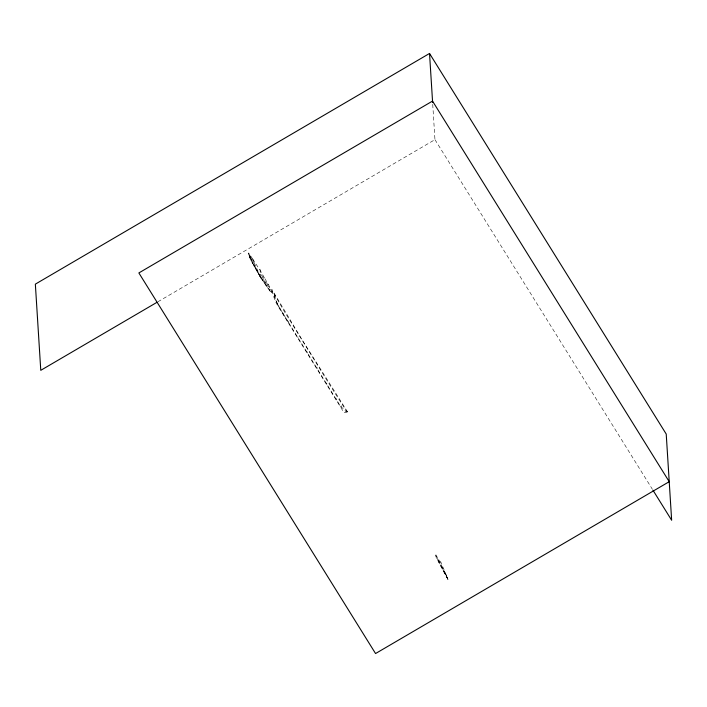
<?xml version="1.0" encoding="UTF-8"?>
<svg xmlns="http://www.w3.org/2000/svg" width="707" height="707" viewBox="0 0 707 707"><rect width="100%" height="100%" fill="white"/><g stroke="black" fill="none" stroke-linecap="round" stroke-linejoin="round"><path stroke-width="0.53" stroke-dasharray="3.54 2.65" d="M269.747 287.033L269.455 287.369A8.917 1.034 59.7 0 1 268.766 286.865L263.799 280.37A13.725 1.6 59.7 0 0 262.465 278.814L260.945 277.701A31.877 3.712 59.7 0 1 264.886 283.056M260.724 274.307L260.724 274.899M271.638 292.097L270.693 291.664A9.332 1.087 59.7 0 1 269.827 290.692L260.768 277.657L266.256 285.893A61.2 7.123 59.7 0 0 266.937 286.901L270.401 291.708A8.802 1.025 59.7 0 0 271.223 292.574L271.956 292.68M157.882 301.792L434.955 139.641L432.684 103.637M347.685 411.819L343.982 412.623L278.814 307.545A6.708 0.778 59.7 0 1 276.95 304.337L276.41 303.285A12.09 1.405 59.7 0 1 275.668 301.721L273.574 296.321A63.86 7.432 59.7 0 1 272.814 293.131M340.465 406.348L343.832 409.238A12.019 1.396 59.7 0 1 344 409.388A12.019 1.396 59.7 0 1 346.236 412.163M267.67 284.4L265.381 281.589A28.457 3.314 59.7 0 1 264.224 280.052L262.341 277.559A6.124 0.716 59.7 0 0 261.837 277.038L260.963 277.171A27.485 3.199 59.7 0 0 260.786 277.453M264.913 283.127C266.38 284.143 269.694 291.938 271.232 289.746M252.593 258.877L252.249 258.347A32.354 3.765 59.7 0 0 250.013 255.068A7.238 0.84 59.7 0 0 248.334 252.92M347.517 411.854L302.72 340.792L273.971 292.866A50.842 5.921 59.7 0 0 273.989 293.458L275.359 299.397A16.358 1.9 59.7 0 0 276.879 302.87L278.735 306.299A16.827 1.962 59.7 0 0 280.9 310.073L281.165 310.532A20.742 2.413 59.7 0 0 282.226 312.3L340.659 406.516M434.955 139.641L652.411 489.306M288.368 322.348L278.54 306.113A11.091 1.29 59.7 0 1 277.851 304.814L277.648 304.417M260.556 277.347L253.99 265.991M250.092 257.242L252.187 261.723A25.752 2.996 59.7 0 0 252.876 263.101L260.22 276.755L250.349 259.345L248.422 253.097M274.007 293.679L277.427 299.618A150.096 17.472 59.7 0 0 285.001 312.529L330.178 385.598A516.172 60.077 59.7 0 0 347.049 411.96M253.946 265.805L249.748 257.648L248.493 253.212M445.746 574.27A37.763 4.392 59.7 0 1 447.955 579.413L439.807 564.124A20.273 2.36 59.7 0 1 437.156 558.565L436.714 557.469A17.375 2.024 59.7 0 1 435.972 554.792M447.955 579.369L437.73 558.804M277.683 304.275L276.075 300.758M259.602 275.447L260.22 276.755M445.728 574.252L439.533 561.331A23.702 2.757 59.7 0 1 438.004 557.505M251.515 259.301L257.825 271.895A23.87 2.775 59.7 0 1 259.619 275.474M254.043 262.58L257.348 269.765A63.135 7.353 59.7 0 1 259.257 274.007A22.898 2.669 59.7 0 1 259.743 275.164L260.105 276.181A8.687 1.007 59.7 0 1 260.185 276.525L260.203 276.631M440.496 561.155L440.62 561.499A32.522 3.782 59.7 0 0 441.963 564.813L447.955 579.298A51.47 5.992 59.7 0 1 446.55 576.859L436.316 557.735A22.695 2.642 59.7 0 1 435.53 554.376M264.391 277.824L261.334 272.328A30.834 3.588 59.7 0 0 260.123 270.348M272.796 293.113L272.398 289.499M278.726 305.866L278.761 306.352M336.399 398.554L336.47 399.755M326.767 382.955L326.846 384.246M307.465 351.821L307.545 353.129M297.868 336.691L297.93 337.619M288.306 321.332L288.359 322.189M260.043 269.164L260.609 278.134M341.145 405.677L341.216 407.002M283.498 313.555L283.542 314.429M317.125 367.569L317.169 368.639M252.602 258.895A67.731 7.883 59.7 0 1 259.716 269.871M437.704 558.76A17.41 2.024 59.7 0 1 436.696 555.711M250.048 257.189A16.809 1.953 59.7 0 1 249.094 253.831M251.462 259.222A22.801 2.651 59.7 0 1 250.039 255.121M254.016 262.544A21.396 2.492 59.7 0 1 252.823 259.213M271.965 292.698A38.434 4.472 59.7 0 0 272.045 291.275A26.38 3.067 59.7 0 0 268.183 284.294L265.867 280.317A50.736 5.903 59.7 0 0 264.215 277.533L264.135 278.081L261.369 275.014A12.753 1.485 59.7 0 0 260.998 274.563M260.821 274.369A5.276 0.619 59.7 0 1 261.007 274.572M268.245 284.408A8.422 0.981 59.7 0 1 267.741 284.532M271.815 290.833A31.612 3.676 59.7 0 1 271.665 292.15M274.413 294.386A50.109 5.833 59.7 0 0 274.484 295.058L275.103 298.027A20.812 2.421 59.7 0 0 276.057 300.74"/><path stroke-width="1.06" d="M652.994 490.251L671.65 520.246L666.224 434.063L429.529 53.458L35.35 284.143L40.776 370.327L156.927 302.349M429.529 53.458L432.622 102.55M432.525 101.083L138.864 272.937L375.558 653.542L669.22 481.688L432.525 101.083"/></g></svg>
